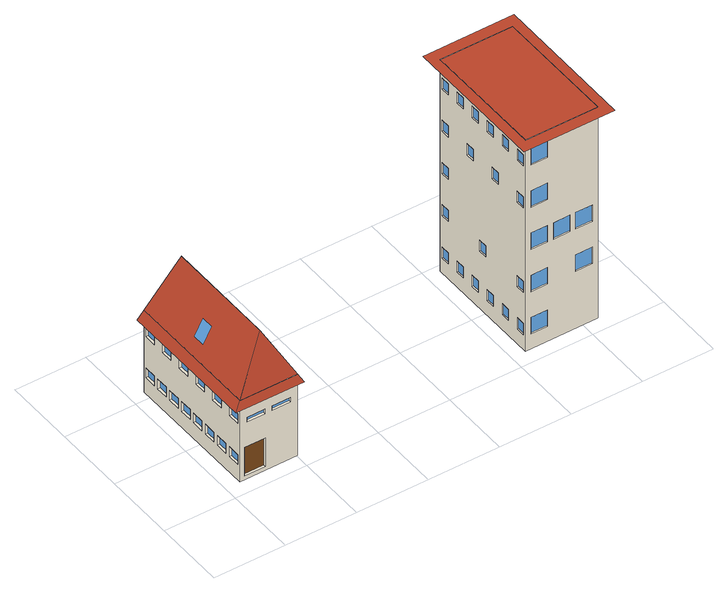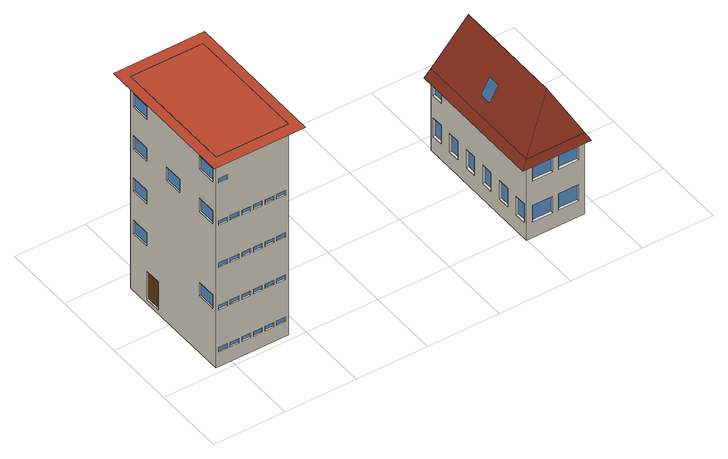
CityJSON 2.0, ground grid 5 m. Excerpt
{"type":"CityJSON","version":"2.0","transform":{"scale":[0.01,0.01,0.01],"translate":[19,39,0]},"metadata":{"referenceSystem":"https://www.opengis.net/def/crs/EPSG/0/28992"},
"CityObjects":{
"building1":{"type":"Building","attributes":{"roofType":"Hipped","yearOfConstruction":1988,"function":"Residential","storeysAboveGround":2},"geometry":[{"type":"MultiSurface","lod":"3","boundaries":[[[0,1,2,3]],[[4,5,6,7],[8,9,10,11]],[[10,9,8,11]],[[7,12,13,4],[14,15,16,17]],[[16,15,14,17]],[[6,12,7]],[[13,5,4]],[[2,12,6,3],[18,19,20,21],[22,23,24,25],[26,27,28,29]],[[30,31,18,21]],[[20,32,30,21]],[[33,32,20,19]],[[18,31,33,19]],[[34,35,22,25]],[[24,36,34,25]],[[37,36,24,23]],[[22,35,37,23]],[[38,39,26,29]],[[28,40,38,29]],[[41,40,28,27]],[[26,39,41,27]],[[32,33,31,30]],[[36,37,35,34]],[[40,41,39,38]],[[1,13,12,2],[42,43,44,45],[46,47,48,49],[50,51,52,53],[54,55,56,57],[58,59,60,61],[62,63,64,65],[66,67,68,69]],[[70,71,42,45]],[[44,72,70,45]],[[73,72,44,43]],[[42,71,73,43]],[[74,75,46,49]],[[48,76,74,49]],[[77,76,48,47]],[[46,75,77,47]],[[78,79,50,53]],[[52,80,78,53]],[[81,80,52,51]],[[50,79,81,51]],[[82,83,54,57]],[[56,84,82,57]],[[85,84,56,55]],[[54,83,85,55]],[[86,87,58,61]],[[60,88,86,61]],[[89,88,60,59]],[[58,87,89,59]],[[90,91,62,65]],[[64,92,90,65]],[[93,92,64,63]],[[62,91,93,63]],[[94,95,66,69]],[[68,96,94,69]],[[97,96,68,67]],[[66,95,97,67]],[[72,73,71,70]],[[76,77,75,74]],[[80,81,79,78]],[[84,85,83,82]],[[88,89,87,86]],[[92,93,91,90]],[[96,97,95,94]],[[0,5,13,1],[98,99,100,101],[102,103,104,105],[106,107,108,109],[110,111,112,113]],[[114,115,98,101]],[[100,116,114,101]],[[117,116,100,99]],[[98,115,117,99]],[[118,119,102,105]],[[104,120,118,105]],[[121,120,104,103]],[[102,119,121,103]],[[122,123,106,109]],[[108,124,122,109]],[[125,124,108,107]],[[106,123,125,107]],[[126,127,110,113]],[[112,128,126,113]],[[129,128,112,111]],[[110,127,129,111]],[[116,117,115,114]],[[120,121,119,118]],[[124,125,123,122]],[[128,129,127,126]],[[3,6,5,0],[130,131,132,133],[134,135,136,137],[138,139,140,141],[142,143,144,145],[146,147,148,149],[150,151,152,153],[154,155,156,157],[158,159,160,161],[162,163,164,165],[166,167,168,169],[170,171,172,173],[174,175,176,177],[178,179,180,181],[182,183,184,185]],[[186,187,130,133]],[[132,188,186,133]],[[189,188,132,131]],[[130,187,189,131]],[[190,191,134,137]],[[136,192,190,137]],[[193,192,136,135]],[[134,191,193,135]],[[194,195,138,141]],[[140,196,194,141]],[[197,196,140,139]],[[138,195,197,139]],[[198,199,142,145]],[[144,200,198,145]],[[201,200,144,143]],[[142,199,201,143]],[[202,203,146,149]],[[148,204,202,149]],[[205,204,148,147]],[[146,203,205,147]],[[206,207,150,153]],[[152,208,206,153]],[[209,208,152,151]],[[150,207,209,151]],[[210,211,154,157]],[[156,212,210,157]],[[213,212,156,155]],[[154,211,213,155]],[[214,215,158,161]],[[160,216,214,161]],[[217,216,160,159]],[[158,215,217,159]],[[218,219,162,165]],[[164,220,218,165]],[[221,220,164,163]],[[162,219,221,163]],[[222,223,166,169]],[[168,224,222,169]],[[225,224,168,167]],[[166,223,225,167]],[[226,227,170,173]],[[172,228,226,173]],[[229,228,172,171]],[[170,227,229,171]],[[230,231,174,177]],[[176,232,230,177]],[[233,232,176,175]],[[174,231,233,175]],[[234,235,178,181]],[[180,236,234,181]],[[237,236,180,179]],[[178,235,237,179]],[[238,239,182,185]],[[184,240,238,185]],[[241,240,184,183]],[[182,239,241,183]],[[188,189,187,186]],[[192,193,191,190]],[[196,197,195,194]],[[200,201,199,198]],[[204,205,203,202]],[[208,209,207,206]],[[212,213,211,210]],[[216,217,215,214]],[[220,221,219,218]],[[224,225,223,222]],[[228,229,227,226]],[[232,233,231,230]],[[236,237,235,234]],[[240,241,239,238]],[[242,12,6,243]],[[244,13,12,242]],[[5,13,244,245]],[[6,5,245,243]]],"semantics":{"surfaces":[{"type":"GroundSurface"},{"type":"RoofSurface"},{"type":"Window"},{"type":"WallSurface"},{"type":"Door"}],"values":[0,1,2,1,2,1,1,3,3,3,3,3,3,3,3,3,3,3,3,3,4,2,2,3,3,3,3,3,3,3,3,3,3,3,3,3,3,3,3,3,3,3,3,3,3,3,3,3,3,3,3,3,2,2,2,2,2,2,2,3,3,3,3,3,3,3,3,3,3,3,3,3,3,3,3,3,2,2,2,2,3,3,3,3,3,3,3,3,3,3,3,3,3,3,3,3,3,3,3,3,3,3,3,3,3,3,3,3,3,3,3,3,3,3,3,3,3,3,3,3,3,3,3,3,3,3,3,3,3,3,3,3,3,3,3,3,3,2,2,2,2,2,2,2,2,2,2,2,2,2,2,1,1,1,1]}}]},
"building2":{"type":"Building","attributes":{"roofType":"Flat","yearOfConstruction":1962,"function":"Residential","storeysAboveGround":5},"geometry":[{"type":"MultiSurface","lod":"3","boundaries":[[[246,247,248,249]],[[250,251,252,253]],[[248,250,253,249],[254,255,256,257],[258,259,260,261],[262,263,264,265],[266,267,268,269],[270,271,272,273],[274,275,276,277],[278,279,280,281],[282,283,284,285]],[[286,287,254,257]],[[256,288,286,257]],[[289,288,256,255]],[[254,287,289,255]],[[290,291,258,261]],[[260,292,290,261]],[[293,292,260,259]],[[258,291,293,259]],[[294,295,262,265]],[[264,296,294,265]],[[297,296,264,263]],[[262,295,297,263]],[[298,299,266,269]],[[268,300,298,269]],[[301,300,268,267]],[[266,299,301,267]],[[302,303,270,273]],[[272,304,302,273]],[[305,304,272,271]],[[270,303,305,271]],[[306,307,274,277]],[[276,308,306,277]],[[309,308,276,275]],[[274,307,309,275]],[[310,311,278,281]],[[280,312,310,281]],[[313,312,280,279]],[[278,311,313,279]],[[314,315,282,285]],[[284,316,314,285]],[[317,316,284,283]],[[282,315,317,283]],[[288,289,287,286]],[[292,293,291,290]],[[296,297,295,294]],[[300,301,299,298]],[[304,305,303,302]],[[308,309,307,306]],[[312,313,311,310]],[[316,317,315,314]],[[247,251,250,248],[318,319,320,321],[322,323,324,325],[326,327,328,329],[330,331,332,333],[334,335,336,337],[338,339,340,341],[342,343,344,345],[346,347,348,349],[350,351,352,353]],[[354,355,318,321]],[[320,356,354,321]],[[357,356,320,319]],[[318,355,357,319]],[[358,359,322,325]],[[324,360,358,325]],[[361,360,324,323]],[[322,359,361,323]],[[362,363,326,329]],[[328,364,362,329]],[[365,364,328,327]],[[326,363,365,327]],[[366,367,330,333]],[[332,368,366,333]],[[369,368,332,331]],[[330,367,369,331]],[[370,371,334,337]],[[336,372,370,337]],[[373,372,336,335]],[[334,371,373,335]],[[374,375,338,341]],[[340,376,374,341]],[[377,376,340,339]],[[338,375,377,339]],[[378,379,342,345]],[[344,380,378,345]],[[381,380,344,343]],[[342,379,381,343]],[[382,383,346,349]],[[348,384,382,349]],[[385,384,348,347]],[[346,383,385,347]],[[386,387,350,353]],[[352,388,386,353]],[[389,388,352,351]],[[350,387,389,351]],[[356,357,355,354]],[[360,361,359,358]],[[364,365,363,362]],[[368,369,367,366]],[[372,373,371,370]],[[376,377,375,374]],[[380,381,379,378]],[[384,385,383,382]],[[388,389,387,386]],[[246,252,251,247],[390,391,392,393],[394,395,396,397],[398,399,400,401],[402,403,404,405],[406,407,408,409],[410,411,412,413],[414,415,416,417],[418,419,420,421],[422,423,424,425],[426,427,428,429],[430,431,432,433],[434,435,436,437],[438,439,440,441],[442,443,444,445],[446,447,448,449],[450,451,452,453],[454,455,456,457],[458,459,460,461],[462,463,464,465],[466,467,468,469],[470,471,472,473],[474,475,476,477],[478,479,480,481],[482,483,484,485],[486,487,488,489]],[[490,491,390,393]],[[392,492,490,393]],[[493,492,392,391]],[[390,491,493,391]],[[494,495,394,397]],[[396,496,494,397]],[[497,496,396,395]],[[394,495,497,395]],[[498,499,398,401]],[[400,500,498,401]],[[501,500,400,399]],[[398,499,501,399]],[[502,503,402,405]],[[404,504,502,405]],[[505,504,404,403]],[[402,503,505,403]],[[506,507,406,409]],[[408,508,506,409]],[[509,508,408,407]],[[406,507,509,407]],[[510,511,410,413]],[[412,512,510,413]],[[513,512,412,411]],[[410,511,513,411]],[[514,515,414,417]],[[416,516,514,417]],[[517,516,416,415]],[[414,515,517,415]],[[518,519,418,421]],[[420,520,518,421]],[[521,520,420,419]],[[418,519,521,419]],[[522,523,422,425]],[[424,524,522,425]],[[525,524,424,423]],[[422,523,525,423]],[[526,527,426,429]],[[428,528,526,429]],[[529,528,428,427]],[[426,527,529,427]],[[530,531,430,433]],[[432,532,530,433]],[[533,532,432,431]],[[430,531,533,431]],[[534,535,434,437]],[[436,536,534,437]],[[537,536,436,435]],[[434,535,537,435]],[[538,539,438,441]],[[440,540,538,441]],[[541,540,440,439]],[[438,539,541,439]],[[542,543,442,445]],[[444,544,542,445]],[[545,544,444,443]],[[442,543,545,443]],[[546,547,446,449]],[[448,548,546,449]],[[549,548,448,447]],[[446,547,549,447]],[[550,551,450,453]],[[452,552,550,453]],[[553,552,452,451]],[[450,551,553,451]],[[554,555,454,457]],[[456,556,554,457]],[[557,556,456,455]],[[454,555,557,455]],[[558,559,458,461]],[[460,560,558,461]],[[561,560,460,459]],[[458,559,561,459]],[[562,563,462,465]],[[464,564,562,465]],[[565,564,464,463]],[[462,563,565,463]],[[566,567,466,469]],[[468,568,566,469]],[[569,568,468,467]],[[466,567,569,467]],[[570,571,470,473]],[[472,572,570,473]],[[573,572,472,471]],[[470,571,573,471]],[[574,575,474,477]],[[476,576,574,477]],[[577,576,476,475]],[[474,575,577,475]],[[578,579,478,481]],[[480,580,578,481]],[[581,580,480,479]],[[478,579,581,479]],[[582,583,482,485]],[[484,584,582,485]],[[585,584,484,483]],[[482,583,585,483]],[[586,587,486,489]],[[488,588,586,489]],[[589,588,488,487]],[[486,587,589,487]],[[492,493,491,490]],[[496,497,495,494]],[[500,501,499,498]],[[504,505,503,502]],[[508,509,507,506]],[[512,513,511,510]],[[516,517,515,514]],[[520,521,519,518]],[[524,525,523,522]],[[528,529,527,526]],[[532,533,531,530]],[[536,537,535,534]],[[540,541,539,538]],[[544,545,543,542]],[[548,549,547,546]],[[552,553,551,550]],[[556,557,555,554]],[[560,561,559,558]],[[564,565,563,562]],[[568,569,567,566]],[[572,573,571,570]],[[576,577,575,574]],[[580,581,579,578]],[[584,585,583,582]],[[588,589,587,586]],[[249,253,252,246],[590,591,592,593],[594,595,596,597],[598,599,600,601],[602,603,604,605],[606,607,608,609],[610,611,612,613],[614,615,616,617],[618,619,620,621],[622,623,624,625],[626,627,628,629],[630,631,632,633],[634,635,636,637],[638,639,640,641],[642,643,644,645],[646,647,648,649],[650,651,652,653],[654,655,656,657],[658,659,660,661],[662,663,664,665],[666,667,668,669]],[[670,671,590,593]],[[592,672,670,593]],[[673,672,592,591]],[[590,671,673,591]],[[674,675,594,597]],[[596,676,674,597]],[[677,676,596,595]],[[594,675,677,595]],[[678,679,598,601]],[[600,680,678,601]],[[681,680,600,599]],[[598,679,681,599]],[[682,683,602,605]],[[604,684,682,605]],[[685,684,604,603]],[[602,683,685,603]],[[686,687,606,609]],[[608,688,686,609]],[[689,688,608,607]],[[606,687,689,607]],[[690,691,610,613]],[[612,692,690,613]],[[693,692,612,611]],[[610,691,693,611]],[[694,695,614,617]],[[616,696,694,617]],[[697,696,616,615]],[[614,695,697,615]],[[698,699,618,621]],[[620,700,698,621]],[[701,700,620,619]],[[618,699,701,619]],[[702,703,622,625]],[[624,704,702,625]],[[705,704,624,623]],[[622,703,705,623]],[[706,707,626,629]],[[628,708,706,629]],[[709,708,628,627]],[[626,707,709,627]],[[710,711,630,633]],[[632,712,710,633]],[[713,712,632,631]],[[630,711,713,631]],[[714,715,634,637]],[[636,716,714,637]],[[717,716,636,635]],[[634,715,717,635]],[[718,719,638,641]],[[640,720,718,641]],[[721,720,640,639]],[[638,719,721,639]],[[722,723,642,645]],[[644,724,722,645]],[[725,724,644,643]],[[642,723,725,643]],[[726,727,646,649]],[[648,728,726,649]],[[729,728,648,647]],[[646,727,729,647]],[[730,731,650,653]],[[652,732,730,653]],[[733,732,652,651]],[[650,731,733,651]],[[734,735,654,657]],[[656,736,734,657]],[[737,736,656,655]],[[654,735,737,655]],[[738,739,658,661]],[[660,740,738,661]],[[741,740,660,659]],[[658,739,741,659]],[[742,743,662,665]],[[664,744,742,665]],[[745,744,664,663]],[[662,743,745,663]],[[746,747,666,669]],[[668,748,746,669]],[[749,748,668,667]],[[666,747,749,667]],[[672,673,671,670]],[[676,677,675,674]],[[680,681,679,678]],[[684,685,683,682]],[[688,689,687,686]],[[692,693,691,690]],[[696,697,695,694]],[[700,701,699,698]],[[704,705,703,702]],[[708,709,707,706]],[[712,713,711,710]],[[716,717,715,714]],[[720,721,719,718]],[[724,725,723,722]],[[728,729,727,726]],[[732,733,731,730]],[[736,737,735,734]],[[740,741,739,738]],[[744,745,743,742]],[[748,749,747,746]],[[750,751,752,753],[252,251,250,253]]],"semantics":{"surfaces":[{"type":"GroundSurface"},{"type":"RoofSurface"},{"type":"WallSurface"},{"type":"Window"},{"type":"Door"}],"values":[0,1,2,2,2,2,2,2,2,2,2,2,2,2,2,2,2,2,2,2,2,2,2,2,2,2,2,2,2,2,2,2,2,2,2,3,3,3,3,3,3,3,3,2,2,2,2,2,2,2,2,2,2,2,2,2,2,2,2,2,2,2,2,2,2,2,2,2,2,2,2,2,2,2,2,2,2,2,2,2,4,3,3,3,3,3,3,3,3,2,2,2,2,2,2,2,2,2,2,2,2,2,2,2,2,2,2,2,2,2,2,2,2,2,2,2,2,2,2,2,2,2,2,2,2,2,2,2,2,2,2,2,2,2,2,2,2,2,2,2,2,2,2,2,2,2,2,2,2,2,2,2,2,2,2,2,2,2,2,2,2,2,2,2,2,2,2,2,2,2,2,2,2,2,2,2,2,2,2,2,2,2,2,2,2,2,2,2,2,2,3,3,3,3,3,3,3,3,3,3,3,3,3,3,3,3,3,3,3,3,3,3,3,3,3,2,2,2,2,2,2,2,2,2,2,2,2,2,2,2,2,2,2,2,2,2,2,2,2,2,2,2,2,2,2,2,2,2,2,2,2,2,2,2,2,2,2,2,2,2,2,2,2,2,2,2,2,2,2,2,2,2,2,2,2,2,2,2,2,2,2,2,2,2,2,2,2,2,2,2,2,2,2,2,2,2,3,3,3,3,3,3,3,3,3,3,3,3,3,3,3,3,3,3,3,3,1]}}]}
},
"vertices":[
[100,1063,0],[505,1063,0],[505,100,0],[100,100,0],[302,978,994],[100,1063,624],[100,100,624],[302,185,994],[207,540,820],[148,540,712],[148,622,712],[207,622,820],[505,100,624],[505,1063,624],[398,623,820],[457,623,712],[457,541,712],[398,541,820],[134,100,247],[280,100,247],[280,100,29],[134,100,29],[149,100,469],[278,100,469],[278,100,433],[149,100,433],[327,100,469],[456,100,469],[456,100,433],[327,100,433],[134,118,29],[134,118,247],[280,118,29],[280,118,247],[149,118,433],[149,118,469],[278,118,433],[278,118,469],[327,118,433],[327,118,469],[456,118,433],[456,118,469],[505,122,262],[505,205,262],[505,205,121],[505,122,121],[505,289,262],[505,372,262],[505,372,121],[505,289,121],[505,456,262],[505,539,262],[505,539,121],[505,456,121],[505,623,262],[505,706,262],[505,706,121],[505,623,121],[505,790,262],[505,873,262],[505,873,121],[505,790,121],[505,957,262],[505,1040,262],[505,1040,121],[505,957,121],[505,122,574],[505,205,574],[505,205,433],[505,122,433],[487,122,121],[487,122,262],[487,205,121],[487,205,262],[487,289,121],[487,289,262],[487,372,121],[487,372,262],[487,456,121],[487,456,262],[487,539,121],[487,539,262],[487,623,121],[487,623,262],[487,706,121],[487,706,262],[487,790,121],[487,790,262],[487,873,121],[487,873,262],[487,957,121],[487,957,262],[487,1040,121],[487,1040,262],[487,122,433],[487,122,574],[487,205,433],[487,205,574],[464,1063,246],[323,1063,246],[323,1063,121],[464,1063,121],[282,1063,246],[141,1063,246],[141,1063,121],[282,1063,121],[464,1063,558],[323,1063,558],[323,1063,433],[464,1063,433],[282,1063,558],[141,1063,558],[141,1063,433],[282,1063,433],[464,1045,121],[464,1045,246],[323,1045,121],[323,1045,246],[282,1045,121],[282,1045,246],[141,1045,121],[141,1045,246],[464,1045,433],[464,1045,558],[323,1045,433],[323,1045,558],[282,1045,433],[282,1045,558],[141,1045,433],[141,1045,558],[100,1045,196],[100,958,196],[100,958,121],[100,1045,121],[100,925,196],[100,838,196],[100,838,121],[100,925,121],[100,805,196],[100,718,196],[100,718,121],[100,805,121],[100,685,196],[100,598,196],[100,598,121],[100,685,121],[100,565,196],[100,478,196],[100,478,121],[100,565,121],[100,445,196],[100,358,196],[100,358,121],[100,445,121],[100,325,196],[100,238,196],[100,238,121],[100,325,121],[100,205,196],[100,118,196],[100,118,121],[100,205,121],[100,1045,508],[100,958,508],[100,958,433],[100,1045,433],[100,877,508],[100,790,508],[100,790,433],[100,877,433],[100,709,508],[100,622,508],[100,622,433],[100,709,433],[100,541,508],[100,454,508],[100,454,433],[100,541,433],[100,373,508],[100,286,508],[100,286,433],[100,373,433],[100,205,508],[100,118,508],[100,118,433],[100,205,433],[118,1045,121],[118,1045,196],[118,958,121],[118,958,196],[118,925,121],[118,925,196],[118,838,121],[118,838,196],[118,805,121],[118,805,196],[118,718,121],[118,718,196],[118,685,121],[118,685,196],[118,598,121],[118,598,196],[118,565,121],[118,565,196],[118,478,121],[118,478,196],[118,445,121],[118,445,196],[118,358,121],[118,358,196],[118,325,121],[118,325,196],[118,238,121],[118,238,196],[118,205,121],[118,205,196],[118,118,121],[118,118,196],[118,1045,433],[118,1045,508],[118,958,433],[118,958,508],[118,877,433],[118,877,508],[118,790,433],[118,790,508],[118,709,433],[118,709,508],[118,622,433],[118,622,508],[118,541,433],[118,541,508],[118,454,433],[118,454,508],[118,373,433],[118,373,508],[118,286,433],[118,286,508],[118,205,433],[118,205,508],[118,118,433],[118,118,508],[542,84,556],[63,84,556],[542,1079,556],[63,1079,556],
[2100,957,0],[2607,957,0],[2607,100,0],[2100,100,0],[2607,100,1610],[2607,957,1610],[2100,957,1610],[2100,100,1610],[2138,100,239],[2256,100,239],[2256,100,113],[2138,100,113],[2138,100,561],[2256,100,561],[2256,100,435],[2138,100,435],[2451,100,561],[2569,100,561],[2569,100,435],[2451,100,435],[2138,100,883],[2256,100,883],[2256,100,757],[2138,100,757],[2295,100,883],[2413,100,883],[2413,100,757],[2295,100,757],[2452,100,883],[2570,100,883],[2570,100,757],[2452,100,757],[2138,100,1205],[2256,100,1205],[2256,100,1079],[2138,100,1079],[2138,100,1527],[2256,100,1527],[2256,100,1401],[2138,100,1401],[2138,109,113],[2138,109,239],[2256,109,113],[2256,109,239],[2138,109,435],[2138,109,561],[2256,109,435],[2256,109,561],[2451,109,435],[2451,109,561],[2569,109,435],[2569,109,561],[2138,109,757],[2138,109,883],[2256,109,757],[2256,109,883],[2295,109,757],[2295,109,883],[2413,109,757],[2413,109,883],[2452,109,757],[2452,109,883],[2570,109,757],[2570,109,883],[2138,109,1079],[2138,109,1205],[2256,109,1079],[2256,109,1205],[2138,109,1401],[2138,109,1527],[2256,109,1401],[2256,109,1527],[2607,265,244],[2607,381,244],[2607,381,30],[2607,265,30],[2607,129,536],[2607,265,536],[2607,265,435],[2607,129,435],[2607,792,536],[2607,928,536],[2607,928,435],[2607,792,435],[2607,129,858],[2607,265,858],[2607,265,757],[2607,129,757],[2607,129,1180],[2607,265,1180],[2607,265,1079],[2607,129,1079],[2607,461,1180],[2607,597,1180],[2607,597,1079],[2607,461,1079],[2607,793,1180],[2607,929,1180],[2607,929,1079],[2607,793,1079],[2607,129,1502],[2607,265,1502],[2607,265,1401],[2607,129,1401],[2607,792,1502],[2607,928,1502],[2607,928,1401],[2607,792,1401],[2598,265,30],[2598,265,244],[2598,381,30],[2598,381,244],[2598,129,435],[2598,129,536],[2598,265,435],[2598,265,536],[2598,792,435],[2598,792,536],[2598,928,435],[2598,928,536],[2598,129,757],[2598,129,858],[2598,265,757],[2598,265,858],[2598,129,1079],[2598,129,1180],[2598,265,1079],[2598,265,1180],[2598,461,1079],[2598,461,1180],[2598,597,1079],[2598,597,1180],[2598,793,1079],[2598,793,1180],[2598,929,1079],[2598,929,1180],[2598,129,1401],[2598,129,1502],[2598,265,1401],[2598,265,1502],[2598,792,1401],[2598,792,1502],[2598,928,1401],[2598,928,1502],[2588,957,147],[2526,957,147],[2526,957,113],[2588,957,113],[2507,957,147],[2445,957,147],[2445,957,113],[2507,957,113],[2426,957,147],[2364,957,147],[2364,957,113],[2426,957,113],[2345,957,147],[2283,957,147],[2283,957,113],[2345,957,113],[2264,957,147],[2202,957,147],[2202,957,113],[2264,957,113],[2183,957,147],[2121,957,147],[2121,957,113],[2183,957,113],[2588,957,469],[2526,957,469],[2526,957,435],[2588,957,435],[2507,957,469],[2445,957,469],[2445,957,435],[2507,957,435],[2426,957,469],[2364,957,469],[2364,957,435],[2426,957,435],[2345,957,469],[2283,957,469],[2283,957,435],[2345,957,435],[2264,957,469],[2202,957,469],[2202,957,435],[2264,957,435],[2183,957,469],[2121,957,469],[2121,957,435],[2183,957,435],[2588,957,791],[2526,957,791],[2526,957,757],[2588,957,757],[2507,957,791],[2445,957,791],[2445,957,757],[2507,957,757],[2426,957,791],[2364,957,791],[2364,957,757],[2426,957,757],[2345,957,791],[2283,957,791],[2283,957,757],[2345,957,757],[2264,957,791],[2202,957,791],[2202,957,757],[2264,957,757],[2183,957,791],[2121,957,791],[2121,957,757],[2183,957,757],[2588,957,1113],[2526,957,1113],[2526,957,1079],[2588,957,1079],[2507,957,1113],[2445,957,1113],[2445,957,1079],[2507,957,1079],[2426,957,1113],[2364,957,1113],[2364,957,1079],[2426,957,1079],[2345,957,1113],[2283,957,1113],[2283,957,1079],[2345,957,1079],[2264,957,1113],[2202,957,1113],[2202,957,1079],[2264,957,1079],[2183,957,1113],[2121,957,1113],[2121,957,1079],[2183,957,1079],[2588,957,1435],[2526,957,1435],[2526,957,1401],[2588,957,1401],[2588,948,113],[2588,948,147],[2526,948,113],[2526,948,147],[2507,948,113],[2507,948,147],[2445,948,113],[2445,948,147],[2426,948,113],[2426,948,147],[2364,948,113],[2364,948,147],[2345,948,113],[2345,948,147],[2283,948,113],[2283,948,147],[2264,948,113],[2264,948,147],[2202,948,113],[2202,948,147],[2183,948,113],[2183,948,147],[2121,948,113],[2121,948,147],[2588,948,435],[2588,948,469],[2526,948,435],[2526,948,469],[2507,948,435],[2507,948,469],[2445,948,435],[2445,948,469],[2426,948,435],[2426,948,469],[2364,948,435],[2364,948,469],[2345,948,435],[2345,948,469],[2283,948,435],[2283,948,469],[2264,948,435],[2264,948,469],[2202,948,435],[2202,948,469],[2183,948,435],[2183,948,469],[2121,948,435],[2121,948,469],[2588,948,757],[2588,948,791],[2526,948,757],[2526,948,791],[2507,948,757],[2507,948,791],[2445,948,757],[2445,948,791],[2426,948,757],[2426,948,791],[2364,948,757],[2364,948,791],[2345,948,757],[2345,948,791],[2283,948,757],[2283,948,791],[2264,948,757],[2264,948,791],[2202,948,757],[2202,948,791],[2183,948,757],[2183,948,791],[2121,948,757],[2121,948,791],[2588,948,1079],[2588,948,1113],[2526,948,1079],[2526,948,1113],[2507,948,1079],[2507,948,1113],[2445,948,1079],[2445,948,1113],[2426,948,1079],[2426,948,1113],[2364,948,1079],[2364,948,1113],[2345,948,1079],[2345,948,1113],[2283,948,1079],[2283,948,1113],[2264,948,1079],[2264,948,1113],[2202,948,1079],[2202,948,1113],[2183,948,1079],[2183,948,1113],[2121,948,1079],[2121,948,1113],[2588,948,1401],[2588,948,1435],[2526,948,1401],[2526,948,1435],[2100,937,198],[2100,873,198],[2100,873,113],[2100,937,113],[2100,786,198],[2100,722,198],[2100,722,113],[2100,786,113],[2100,635,198],[2100,571,198],[2100,571,113],[2100,635,113],[2100,484,198],[2100,420,198],[2100,420,113],[2100,484,113],[2100,333,198],[2100,269,198],[2100,269,113],[2100,333,113],[2100,182,198],[2100,118,198],[2100,118,113],[2100,182,113],[2100,937,520],[2100,873,520],[2100,873,435],[2100,937,435],[2100,560,520],[2100,496,520],[2100,496,435],[2100,560,435],[2100,183,520],[2100,119,520],[2100,119,435],[2100,183,435],[2100,937,842],[2100,873,842],[2100,873,757],[2100,937,757],[2100,937,1164],[2100,873,1164],[2100,873,1079],[2100,937,1079],[2100,686,1164],[2100,622,1164],[2100,622,1079],[2100,686,1079],[2100,435,1164],[2100,371,1164],[2100,371,1079],[2100,435,1079],[2100,184,1164],[2100,120,1164],[2100,120,1079],[2100,184,1079],[2100,937,1486],[2100,873,1486],[2100,873,1401],[2100,937,1401],[2100,786,1486],[2100,722,1486],[2100,722,1401],[2100,786,1401],[2100,635,1486],[2100,571,1486],[2100,571,1401],[2100,635,1401],[2100,484,1486],[2100,420,1486],[2100,420,1401],[2100,484,1401],[2100,333,1486],[2100,269,1486],[2100,269,1401],[2100,333,1401],[2100,182,1486],[2100,118,1486],[2100,118,1401],[2100,182,1401],[2109,937,113],[2109,937,198],[2109,873,113],[2109,873,198],[2109,786,113],[2109,786,198],[2109,722,113],[2109,722,198],[2109,635,113],[2109,635,198],[2109,571,113],[2109,571,198],[2109,484,113],[2109,484,198],[2109,420,113],[2109,420,198],[2109,333,113],[2109,333,198],[2109,269,113],[2109,269,198],[2109,182,113],[2109,182,198],[2109,118,113],[2109,118,198],[2109,937,435],[2109,937,520],[2109,873,435],[2109,873,520],[2109,560,435],[2109,560,520],[2109,496,435],[2109,496,520],[2109,183,435],[2109,183,520],[2109,119,435],[2109,119,520],[2109,937,757],[2109,937,842],[2109,873,757],[2109,873,842],[2109,937,1079],[2109,937,1164],[2109,873,1079],[2109,873,1164],[2109,686,1079],[2109,686,1164],[2109,622,1079],[2109,622,1164],[2109,435,1079],[2109,435,1164],[2109,371,1079],[2109,371,1164],[2109,184,1079],[2109,184,1164],[2109,120,1079],[2109,120,1164],[2109,937,1401],[2109,937,1486],[2109,873,1401],[2109,873,1486],[2109,786,1401],[2109,786,1486],[2109,722,1401],[2109,722,1486],[2109,635,1401],[2109,635,1486],[2109,571,1401],[2109,571,1486],[2109,484,1401],[2109,484,1486],[2109,420,1401],[2109,420,1486],[2109,333,1401],[2109,333,1486],[2109,269,1401],[2109,269,1486],[2109,182,1401],[2109,182,1486],[2109,118,1401],[2109,118,1486],[2672,19,1610],[2672,1038,1610],[2035,1038,1610],[2035,19,1610]
]}
